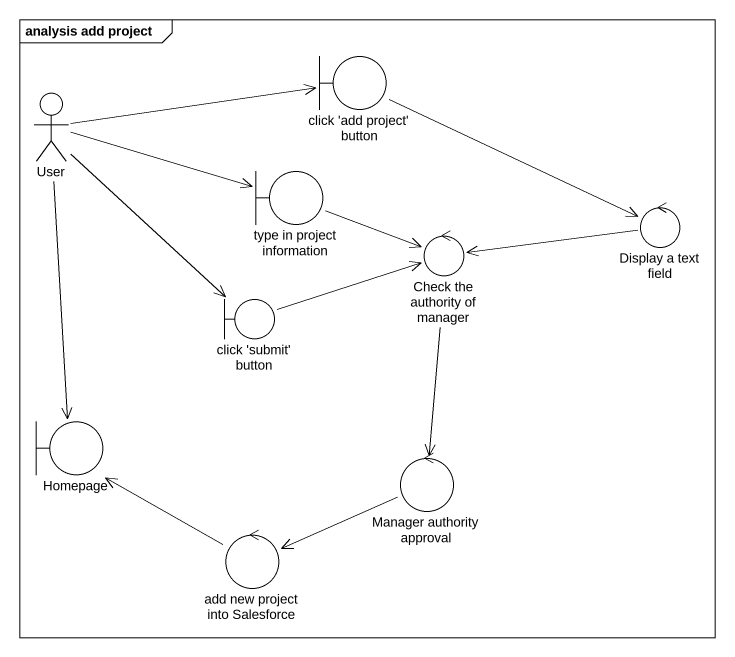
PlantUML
@startuml
mainframe analysis add project
boundary "click 'add project' button" as click_add_project_button
actor User
boundary "type in project information" as type_in_project_information
control "Check the authority of manager" as Check_the_authority_of
control "Display a text field" as Display_a_text_field
boundary "click 'submit' button" as click_submit_button
boundary Homepage
control "Manager authority approval" as Manager_authority_approval
control "add new project into Salesforce" as add_new_project_into
click_add_project_button -right-> Display_a_text_field
User -right-> click_add_project_button
User -right-> type_in_project_information
User --> click_submit_button
User --> Homepage
type_in_project_information -right-> Check_the_authority_of
Check_the_authority_of --> Manager_authority_approval
Display_a_text_field -left-> Check_the_authority_of
click_submit_button -right-> Check_the_authority_of
Manager_authority_approval -left-> add_new_project_into
add_new_project_into -up-> Homepage
@enduml
